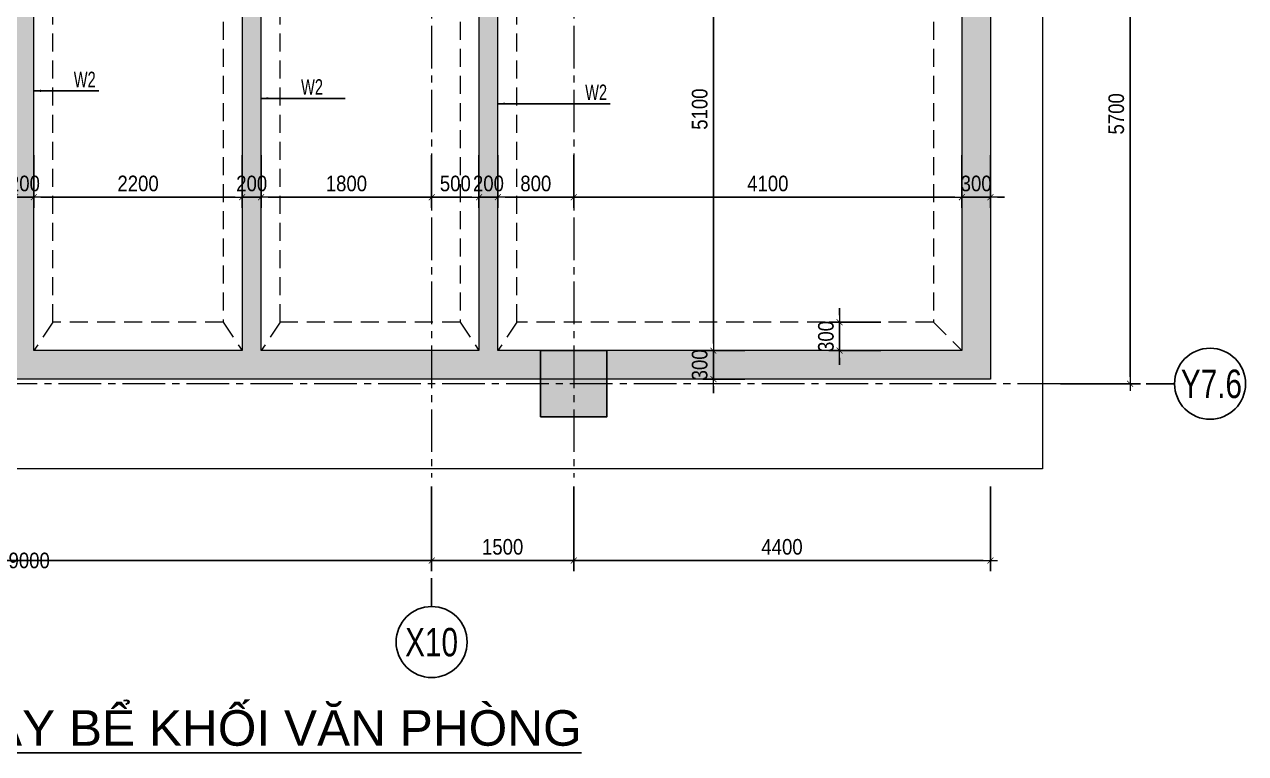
# Model space of a CAD drawing. Extents: x 512210 to 544733856, y -92216 to 2317910607.
# Drawn here: x 525969 to 538864, y -73381 to -65683 of the extents above; entities that cross this region are included whole.
import ezdxf
from ezdxf.enums import TextEntityAlignment as Align

# ---------------------------------------------------------------- set-up
doc = ezdxf.new("R2010")
doc.units = 0
doc.header["$LTSCALE"] = 300
doc.header["$MEASUREMENT"] = 0
for name, pattern in [('CENTER2', [1.125, 0.75, -0.125, 0.125, -0.125]), ('HIDDEN', [0.375, 0.25, -0.125]), ('HIDDEN2', [4.7625, 3.175, -1.5875])]:
    doc.linetypes.add(name, pattern=pattern)
doc.layers.get('0').update_dxf_attribs({"linetype": 'CONTINUOUS'})
doc.layers.get('DEFPOINTS').update_dxf_attribs({"linetype": 'CONTINUOUS'})
for name, color, linetype, lineweight in [('00-TT.Dim', 8, 'CONTINUOUS', 13), ('NDC_S_AXIS', 5, 'CENTER2', 15), ('NDC_S_BEAM', 3, 'HIDDEN2', 20), ('NDC_S_DIM', 1, 'CONTINUOUS', 15), ('NDC_S_HATCH COLUMN AND WALL', 251, 'CONTINUOUS', 13), ('NDC_S_HATCH MATERIAL', 8, 'CONTINUOUS', 13), ('NDC_S_HIDDEN', 8, 'HIDDEN2', 20), ('NDC_S_SLAB', 2, 'CONTINUOUS', 18)]:
    doc.layers.add(name, color=color, linetype=linetype, lineweight=lineweight)
doc.layers.add('A-SYM', color=7, linetype='CONTINUOUS')
doc.layers.add('X-COL-B3$0$A-COL', color=2, linetype='CONTINUOUS')
doc.styles.add('02. TT-ArialS', font='3t-unicode.shx', dxfattribs={"width": 0.7})
doc.styles.add('Heerim', font='', dxfattribs={"width": 0.8})
doc.styles.add('NDC_ARIAL', font='arial.ttf', dxfattribs={"width": 0.85})
doc.styles.get("Standard").update_dxf_attribs({"font": 'arial.ttf'})
doc.styles.get('Heerim').set_extended_font_data('Dotum')
doc.dimstyles.new('NDC_1-75', dxfattribs={"dimscale": 75, "dimtxt": 2.2, "dimasz": 1, "dimexe": 1.5, "dimexo": 0, "dimgap": 0.8, "dimtad": 1, "dimdec": 0, "dimdsep": 46, "dimtxsty": 'NDC_ARIAL', "dimblk": 'DIMMARK', "dimcen": 49999.938995, "dimdle": 1.5, "dimclrd": 1, "dimclre": 1, "dimclrt": 3, "dimadec": 0, "dimazin": 0, "dimtfac": 1, "dimtdec": 0, "dimtix": 1, "dimtmove": 1, "dimatfit": 3, "dimfxl": 1, "dimarcsym": 0})

# ---------------------------------------------------------------- blocks, each defined once
blk = doc.blocks.new('DIMMARK')
at = {"layer": 'NDC_S_DIM', "color": 1}
blk.add_line((-1.5, 0), (1, 0), dxfattribs=at)
at = {"layer": 'NDC_S_DIM', "color": 2, "const_width": 0.1}
blk.add_lwpolyline([(-0.42, -0.42), (0.42, 0.42)], dxfattribs=at)
blk = doc.blocks.new('*D212')
at = {"layer": 'DEFPOINTS', "color": 0, "transparency": 16777216}
for p in [(525869, -67063), (526069, -67063), (526069, -67507)]:
    blk.add_point(p, dxfattribs=at)
at = {"layer": 'NDC_S_DIM', "color": 1, "lineweight": -2, "transparency": 16777216}
for p, q in [((525869, -67063), (525869, -67619)), ((526069, -67063), (526069, -67619)), ((525794, -67507), (525719, -67507)), ((525869, -67507), (526069, -67507)), ((526144, -67507), (526219, -67507))]:
    blk.add_line(p, q, dxfattribs=at)
at = {"layer": 'NDC_S_DIM', "color": 1, "lineweight": -2, "transparency": 16777216, "xscale": 75, "yscale": 75, "zscale": 75}
blk.add_blockref('DIMMARK', (525869, -67507), dxfattribs=at)
at = {"layer": 'NDC_S_DIM', "color": 1, "lineweight": -2, "transparency": 16777216, "xscale": 75, "yscale": 75, "zscale": 75, "rotation": 180}
blk.add_blockref('DIMMARK', (526069, -67507), dxfattribs=at)
at = {"layer": 'NDC_S_DIM', "color": 3, "transparency": 16777216, "insert": (525969, -67363), "char_height": 165, "attachment_point": 5, "style": 'NDC_ARIAL'}
blk.add_mtext('200', dxfattribs=at)
blk = doc.blocks.new('*D213')
at = {"layer": 'DEFPOINTS', "color": 0, "transparency": 16777216}
for p in [(526069, -67063), (528269, -67063), (528269, -67507)]:
    blk.add_point(p, dxfattribs=at)
at = {"layer": 'NDC_S_DIM', "color": 1, "lineweight": -2, "transparency": 16777216}
for p, q in [((526069, -67063), (526069, -67619)), ((528269, -67063), (528269, -67619)), ((526144, -67507), (528194, -67507))]:
    blk.add_line(p, q, dxfattribs=at)
at = {"layer": 'NDC_S_DIM', "color": 1, "lineweight": -2, "transparency": 16777216, "xscale": 75, "yscale": 75, "zscale": 75, "rotation": 180}
blk.add_blockref('DIMMARK', (526069, -67507), dxfattribs=at)
at = {"layer": 'NDC_S_DIM', "color": 1, "lineweight": -2, "transparency": 16777216, "xscale": 75, "yscale": 75, "zscale": 75}
blk.add_blockref('DIMMARK', (528269, -67507), dxfattribs=at)
at = {"layer": 'NDC_S_DIM', "color": 3, "transparency": 16777216, "insert": (527169, -67363), "char_height": 165, "attachment_point": 5, "style": 'NDC_ARIAL'}
blk.add_mtext('2200', dxfattribs=at)
blk = doc.blocks.new('*D214')
at = {"layer": 'DEFPOINTS', "color": 0, "transparency": 16777216}
for p in [(528269, -67063), (528469, -67063), (528469, -67507)]:
    blk.add_point(p, dxfattribs=at)
at = {"layer": 'NDC_S_DIM', "color": 1, "lineweight": -2, "transparency": 16777216}
for p, q in [((528269, -67063), (528269, -67619)), ((528469, -67063), (528469, -67619)), ((528194, -67507), (528119, -67507)), ((528269, -67507), (528469, -67507)), ((528544, -67507), (528619, -67507))]:
    blk.add_line(p, q, dxfattribs=at)
at = {"layer": 'NDC_S_DIM', "color": 1, "lineweight": -2, "transparency": 16777216, "xscale": 75, "yscale": 75, "zscale": 75}
blk.add_blockref('DIMMARK', (528269, -67507), dxfattribs=at)
at = {"layer": 'NDC_S_DIM', "color": 1, "lineweight": -2, "transparency": 16777216, "xscale": 75, "yscale": 75, "zscale": 75, "rotation": 180}
blk.add_blockref('DIMMARK', (528469, -67507), dxfattribs=at)
at = {"layer": 'NDC_S_DIM', "color": 3, "transparency": 16777216, "insert": (528369, -67363), "char_height": 165, "attachment_point": 5, "style": 'NDC_ARIAL'}
blk.add_mtext('200', dxfattribs=at)
blk = doc.blocks.new('*D215')
at = {"layer": 'DEFPOINTS', "color": 0, "transparency": 16777216}
for p in [(528469, -67063), (530269, -67063), (530269, -67507)]:
    blk.add_point(p, dxfattribs=at)
at = {"layer": 'NDC_S_DIM', "color": 1, "lineweight": -2, "transparency": 16777216}
for p, q in [((528469, -67063), (528469, -67619)), ((530269, -67063), (530269, -67619)), ((528544, -67507), (530194, -67507))]:
    blk.add_line(p, q, dxfattribs=at)
at = {"layer": 'NDC_S_DIM', "color": 1, "lineweight": -2, "transparency": 16777216, "xscale": 75, "yscale": 75, "zscale": 75, "rotation": 180}
blk.add_blockref('DIMMARK', (528469, -67507), dxfattribs=at)
at = {"layer": 'NDC_S_DIM', "color": 1, "lineweight": -2, "transparency": 16777216, "xscale": 75, "yscale": 75, "zscale": 75}
blk.add_blockref('DIMMARK', (530269, -67507), dxfattribs=at)
at = {"layer": 'NDC_S_DIM', "color": 3, "transparency": 16777216, "insert": (529369, -67363), "char_height": 165, "attachment_point": 5, "style": 'NDC_ARIAL'}
blk.add_mtext('1800', dxfattribs=at)
blk = doc.blocks.new('*D216')
at = {"layer": 'DEFPOINTS', "color": 0, "transparency": 16777216}
for p in [(530269, -67063), (530769, -67063), (530769, -67507)]:
    blk.add_point(p, dxfattribs=at)
at = {"layer": 'NDC_S_DIM', "color": 1, "lineweight": -2, "transparency": 16777216}
for p, q in [((530269, -67063), (530269, -67619)), ((530769, -67063), (530769, -67619)), ((530344, -67507), (530694, -67507))]:
    blk.add_line(p, q, dxfattribs=at)
at = {"layer": 'NDC_S_DIM', "color": 1, "lineweight": -2, "transparency": 16777216, "xscale": 75, "yscale": 75, "zscale": 75, "rotation": 180}
blk.add_blockref('DIMMARK', (530269, -67507), dxfattribs=at)
at = {"layer": 'NDC_S_DIM', "color": 1, "lineweight": -2, "transparency": 16777216, "xscale": 75, "yscale": 75, "zscale": 75}
blk.add_blockref('DIMMARK', (530769, -67507), dxfattribs=at)
at = {"layer": 'NDC_S_DIM', "color": 3, "transparency": 16777216, "insert": (530519, -67363), "char_height": 165, "attachment_point": 5, "style": 'NDC_ARIAL'}
blk.add_mtext('500', dxfattribs=at)
blk = doc.blocks.new('*D217')
at = {"layer": 'DEFPOINTS', "color": 0, "transparency": 16777216}
for p in [(530769, -67063), (530969, -67063), (530969, -67507)]:
    blk.add_point(p, dxfattribs=at)
at = {"layer": 'NDC_S_DIM', "color": 1, "lineweight": -2, "transparency": 16777216}
for p, q in [((530769, -67063), (530769, -67619)), ((530969, -67063), (530969, -67619)), ((530694, -67507), (530619, -67507)), ((530769, -67507), (530969, -67507)), ((531044, -67507), (531119, -67507))]:
    blk.add_line(p, q, dxfattribs=at)
at = {"layer": 'NDC_S_DIM', "color": 1, "lineweight": -2, "transparency": 16777216, "xscale": 75, "yscale": 75, "zscale": 75}
blk.add_blockref('DIMMARK', (530769, -67507), dxfattribs=at)
at = {"layer": 'NDC_S_DIM', "color": 1, "lineweight": -2, "transparency": 16777216, "xscale": 75, "yscale": 75, "zscale": 75, "rotation": 180}
blk.add_blockref('DIMMARK', (530969, -67507), dxfattribs=at)
at = {"layer": 'NDC_S_DIM', "color": 3, "transparency": 16777216, "insert": (530869, -67363), "char_height": 165, "attachment_point": 5, "style": 'NDC_ARIAL'}
blk.add_mtext('200', dxfattribs=at)
blk = doc.blocks.new('*D218')
at = {"layer": 'DEFPOINTS', "color": 0, "transparency": 16777216}
for p in [(530969, -67063), (531769, -67063), (531769, -67507)]:
    blk.add_point(p, dxfattribs=at)
at = {"layer": 'NDC_S_DIM', "color": 1, "lineweight": -2, "transparency": 16777216}
for p, q in [((530969, -67063), (530969, -67619)), ((531769, -67063), (531769, -67619)), ((531044, -67507), (531694, -67507))]:
    blk.add_line(p, q, dxfattribs=at)
at = {"layer": 'NDC_S_DIM', "color": 1, "lineweight": -2, "transparency": 16777216, "xscale": 75, "yscale": 75, "zscale": 75, "rotation": 180}
blk.add_blockref('DIMMARK', (530969, -67507), dxfattribs=at)
at = {"layer": 'NDC_S_DIM', "color": 1, "lineweight": -2, "transparency": 16777216, "xscale": 75, "yscale": 75, "zscale": 75}
blk.add_blockref('DIMMARK', (531769, -67507), dxfattribs=at)
at = {"layer": 'NDC_S_DIM', "color": 3, "transparency": 16777216, "insert": (531369, -67363), "char_height": 165, "attachment_point": 5, "style": 'NDC_ARIAL'}
blk.add_mtext('800', dxfattribs=at)
blk = doc.blocks.new('*D219')
at = {"layer": 'DEFPOINTS', "color": 0, "transparency": 16777216}
for p in [(531769, -67063), (535869, -67063), (535869, -67507)]:
    blk.add_point(p, dxfattribs=at)
at = {"layer": 'NDC_S_DIM', "color": 1, "lineweight": -2, "transparency": 16777216}
for p, q in [((531769, -67063), (531769, -67619)), ((535869, -67063), (535869, -67619)), ((531844, -67507), (535794, -67507))]:
    blk.add_line(p, q, dxfattribs=at)
at = {"layer": 'NDC_S_DIM', "color": 1, "lineweight": -2, "transparency": 16777216, "xscale": 75, "yscale": 75, "zscale": 75, "rotation": 180}
blk.add_blockref('DIMMARK', (531769, -67507), dxfattribs=at)
at = {"layer": 'NDC_S_DIM', "color": 1, "lineweight": -2, "transparency": 16777216, "xscale": 75, "yscale": 75, "zscale": 75}
blk.add_blockref('DIMMARK', (535869, -67507), dxfattribs=at)
at = {"layer": 'NDC_S_DIM', "color": 3, "transparency": 16777216, "insert": (533819, -67363), "char_height": 165, "attachment_point": 5, "style": 'NDC_ARIAL'}
blk.add_mtext('4100', dxfattribs=at)
blk = doc.blocks.new('*D220')
at = {"layer": 'DEFPOINTS', "color": 0, "transparency": 16777216}
for p in [(535869, -67063), (536169, -67063), (536169, -67507)]:
    blk.add_point(p, dxfattribs=at)
at = {"layer": 'NDC_S_DIM', "color": 1, "lineweight": -2, "transparency": 16777216}
for p, q in [((535869, -67063), (535869, -67619)), ((536169, -67063), (536169, -67619)), ((535794, -67507), (535719, -67507)), ((535869, -67507), (536169, -67507)), ((536244, -67507), (536319, -67507))]:
    blk.add_line(p, q, dxfattribs=at)
at = {"layer": 'NDC_S_DIM', "color": 1, "lineweight": -2, "transparency": 16777216, "xscale": 75, "yscale": 75, "zscale": 75}
blk.add_blockref('DIMMARK', (535869, -67507), dxfattribs=at)
at = {"layer": 'NDC_S_DIM', "color": 1, "lineweight": -2, "transparency": 16777216, "xscale": 75, "yscale": 75, "zscale": 75, "rotation": 180}
blk.add_blockref('DIMMARK', (536169, -67507), dxfattribs=at)
at = {"layer": 'NDC_S_DIM', "color": 3, "transparency": 16777216, "insert": (536019, -67363), "char_height": 165, "attachment_point": 5, "style": 'NDC_ARIAL'}
blk.add_mtext('300', dxfattribs=at)
blk = doc.blocks.new('*D242')
at = {"layer": 'DEFPOINTS', "color": 0, "transparency": 16777216}
for p in [(533244, -69127), (533575, -69127), (533575, -69427)]:
    blk.add_point(p, dxfattribs=at)
at = {"layer": 'NDC_S_DIM', "color": 1, "lineweight": -2, "transparency": 16777216}
for p, q in [((533244, -69052), (533244, -68977)), ((533575, -69127), (533132, -69127)), ((533244, -69427), (533244, -69127)), ((533575, -69427), (533132, -69427)), ((533244, -69502), (533244, -69577))]:
    blk.add_line(p, q, dxfattribs=at)
at = {"layer": 'NDC_S_DIM', "color": 1, "lineweight": -2, "transparency": 16777216, "xscale": 75, "yscale": 75, "zscale": 75}
for p, rotation in [((533244, -69127), 270), ((533244, -69427), 90)]:
    blk.add_blockref('DIMMARK', p, dxfattribs=dict(at, rotation=rotation))
at = {"layer": 'NDC_S_DIM', "color": 3, "transparency": 16777216, "insert": (533100, -69277), "char_height": 165, "attachment_point": 5, "rotation": 90, "style": 'NDC_ARIAL'}
blk.add_mtext('300', dxfattribs=at)
blk = doc.blocks.new('*D243')
at = {"layer": 'DEFPOINTS', "color": 0, "transparency": 16777216}
for p in [(533244, -64027), (533690, -64027), (533575, -69127)]:
    blk.add_point(p, dxfattribs=at)
at = {"layer": 'NDC_S_DIM', "color": 1, "lineweight": -2, "transparency": 16777216}
for p, q in [((533690, -64027), (533132, -64027)), ((533244, -69052), (533244, -64102)), ((533575, -69127), (533132, -69127))]:
    blk.add_line(p, q, dxfattribs=at)
at = {"layer": 'NDC_S_DIM', "color": 1, "lineweight": -2, "transparency": 16777216, "xscale": 75, "yscale": 75, "zscale": 75}
for p, rotation in [((533244, -64027), 90), ((533244, -69127), 270)]:
    blk.add_blockref('DIMMARK', p, dxfattribs=dict(at, rotation=rotation))
at = {"layer": 'NDC_S_DIM', "color": 3, "transparency": 16777216, "insert": (533100, -66577), "char_height": 165, "attachment_point": 5, "rotation": 90, "style": 'NDC_ARIAL'}
blk.add_mtext('5100', dxfattribs=at)
blk = doc.blocks.new('*D255')
at = {"layer": 'DEFPOINTS', "color": 0, "transparency": 16777216}
for p in [(534577, -68827), (535012, -68827), (535012, -69127)]:
    blk.add_point(p, dxfattribs=at)
at = {"layer": 'NDC_S_DIM', "color": 1, "lineweight": -2, "transparency": 16777216}
for p, q in [((534577, -68752), (534577, -68677)), ((535012, -68827), (534465, -68827)), ((534577, -69127), (534577, -68827)), ((535012, -69127), (534465, -69127)), ((534577, -69202), (534577, -69277))]:
    blk.add_line(p, q, dxfattribs=at)
at = {"layer": 'NDC_S_DIM', "color": 1, "lineweight": -2, "transparency": 16777216, "xscale": 75, "yscale": 75, "zscale": 75}
for p, rotation in [((534577, -68827), 270), ((534577, -69127), 90)]:
    blk.add_blockref('DIMMARK', p, dxfattribs=dict(at, rotation=rotation))
at = {"layer": 'NDC_S_DIM', "color": 3, "transparency": 16777216, "insert": (534433, -68977), "char_height": 165, "attachment_point": 5, "rotation": 90, "style": 'NDC_ARIAL'}
blk.add_mtext('300', dxfattribs=at)
blk = doc.blocks.new('*U1')
for q in [(0, 0), (0, 2)]:
    blk.add_line((0, 4), q)
blk.add_circle((0, 9), 5)
at = {"style": 'Heerim', "width": 0.8}
blk.add_attdef('NO', text='', height=4, dxfattribs=at).set_placement((-0.01, 9.02), align=Align.MIDDLE_CENTER)
blk = doc.blocks.new('*D400')
at = {"layer": 'DEFPOINTS', "color": 0, "transparency": 16777216}
for p in [(521269, -70562), (530269, -70562), (530269, -71343)]:
    blk.add_point(p, dxfattribs=at)
at = {"layer": 'NDC_S_DIM', "color": 1, "lineweight": -2, "transparency": 16777216}
for p, q in [((521269, -70562), (521269, -71455)), ((530269, -70562), (530269, -71455)), ((521344, -71343), (530194, -71343))]:
    blk.add_line(p, q, dxfattribs=at)
at = {"layer": 'NDC_S_DIM', "color": 1, "lineweight": -2, "transparency": 16777216, "xscale": 75, "yscale": 75, "zscale": 75, "rotation": 180}
blk.add_blockref('DIMMARK', (521269, -71343), dxfattribs=at)
at = {"layer": 'NDC_S_DIM', "color": 1, "lineweight": -2, "transparency": 16777216, "xscale": 75, "yscale": 75, "zscale": 75}
blk.add_blockref('DIMMARK', (530269, -71343), dxfattribs=at)
at = {"layer": 'NDC_S_DIM', "color": 3, "transparency": 16777216, "insert": (526019, -71343), "char_height": 165, "attachment_point": 5, "style": 'NDC_ARIAL'}
blk.add_mtext('9000', dxfattribs=at)
blk = doc.blocks.new('*D401')
at = {"layer": 'DEFPOINTS', "color": 0, "transparency": 16777216}
for p in [(530269, -70562), (531769, -70562), (531769, -71343)]:
    blk.add_point(p, dxfattribs=at)
at = {"layer": 'NDC_S_DIM', "color": 1, "lineweight": -2, "transparency": 16777216}
for p, q in [((530269, -70562), (530269, -71455)), ((531769, -70562), (531769, -71455)), ((530344, -71343), (531694, -71343))]:
    blk.add_line(p, q, dxfattribs=at)
at = {"layer": 'NDC_S_DIM', "color": 1, "lineweight": -2, "transparency": 16777216, "xscale": 75, "yscale": 75, "zscale": 75, "rotation": 180}
blk.add_blockref('DIMMARK', (530269, -71343), dxfattribs=at)
at = {"layer": 'NDC_S_DIM', "color": 1, "lineweight": -2, "transparency": 16777216, "xscale": 75, "yscale": 75, "zscale": 75}
blk.add_blockref('DIMMARK', (531769, -71343), dxfattribs=at)
at = {"layer": 'NDC_S_DIM', "color": 3, "transparency": 16777216, "insert": (531019, -71199), "char_height": 165, "attachment_point": 5, "style": 'NDC_ARIAL'}
blk.add_mtext('1500', dxfattribs=at)
blk = doc.blocks.new('*D402')
at = {"layer": 'DEFPOINTS', "color": 0, "transparency": 16777216}
for p in [(531769, -70562), (536169, -70562), (536169, -71343)]:
    blk.add_point(p, dxfattribs=at)
at = {"layer": 'NDC_S_DIM', "color": 1, "lineweight": -2, "transparency": 16777216}
for p, q in [((531769, -70562), (531769, -71455)), ((536169, -70562), (536169, -71455)), ((531844, -71343), (536094, -71343))]:
    blk.add_line(p, q, dxfattribs=at)
at = {"layer": 'NDC_S_DIM', "color": 1, "lineweight": -2, "transparency": 16777216, "xscale": 75, "yscale": 75, "zscale": 75, "rotation": 180}
blk.add_blockref('DIMMARK', (531769, -71343), dxfattribs=at)
at = {"layer": 'NDC_S_DIM', "color": 1, "lineweight": -2, "transparency": 16777216, "xscale": 75, "yscale": 75, "zscale": 75}
blk.add_blockref('DIMMARK', (536169, -71343), dxfattribs=at)
at = {"layer": 'NDC_S_DIM', "color": 3, "transparency": 16777216, "insert": (533969, -71199), "char_height": 165, "attachment_point": 5, "style": 'NDC_ARIAL'}
blk.add_mtext('4400', dxfattribs=at)
blk = doc.blocks.new('*D403')
at = {"layer": 'DEFPOINTS', "color": 0, "transparency": 16777216}
for p in [(536911, -63777), (537644, -63777), (536911, -69477)]:
    blk.add_point(p, dxfattribs=at)
at = {"layer": 'NDC_S_DIM', "color": 1, "lineweight": -2, "transparency": 16777216}
for p, q in [((536911, -63777), (537756, -63777)), ((537644, -69402), (537644, -63852)), ((536911, -69477), (537756, -69477))]:
    blk.add_line(p, q, dxfattribs=at)
at = {"layer": 'NDC_S_DIM', "color": 1, "lineweight": -2, "transparency": 16777216, "xscale": 75, "yscale": 75, "zscale": 75}
for p, rotation in [((537644, -63777), 90), ((537644, -69477), 270)]:
    blk.add_blockref('DIMMARK', p, dxfattribs=dict(at, rotation=rotation))
at = {"layer": 'NDC_S_DIM', "color": 3, "transparency": 16777216, "insert": (537499, -66627), "char_height": 165, "attachment_point": 5, "rotation": 90, "style": 'NDC_ARIAL'}
blk.add_mtext('5700', dxfattribs=at)

msp = doc.modelspace()

# ---------------------------------------------------------------- hatches: boundary and pattern name
at = {"layer": 'NDC_S_HATCH COLUMN AND WALL'}
msp.add_hatch(color=256, dxfattribs=at).paths.add_polyline_path([(532119, -69126.5), (531419, -69126.5), (531419, -69826.5), (532119, -69826.5)])
at = {"layer": 'NDC_S_HATCH MATERIAL'}
h = msp.add_hatch(dxfattribs=at)
h.set_pattern_fill('BT-01', color=256, scale=50, pattern_type=2)
h.set_pattern_definition([(50, (113231.98, 40708.9), (358.6301, -31.37607), [37.5, -412.5]), (355, (113231.98, 40708.9), (-69.37567, 376.09607), [30, -330]), (100.4514, (113261.86, 40706.3), (289.2547, 344.71977), [31.8701, -350.57106]), (46.1842, (113231.98, 40808.9), (533.62052, -82.7595), [56.25, -618.75]), (96.6356, (113276.44, 40802), (467.33135, 487.05894), [47.80514, -525.8565]), (351.1842, (113232, 40808.9), (467.331, 487.0593), [45, -495]), (21, (113281.98, 40783.9), (298.45353, -201.30945), [37.5, -412.5]), (326, (113281.98, 40783.9), (121.65767, 362.57502), [30, -330]), (71.4514, (113306.85, 40767.12), (420.11131, 161.26525), [31.8701, -350.57106]), (37.5, (113231.98, 40708.9), (6.079928, 166.446927), [0, -326, 0, -335, 0, -331.25]), (7.5, (113231.98, 40708.9), (131.53477, 197.205856), [0, -191, 0, -318.5, 0, -126.25]), (327.5, (113120.48, 40708.9), (266.91122, -11.277436), [0, -125, 0, -390, 0, -517.5]), (317.5, (113070.48, 40708.9), (291.59308, 50.05249), [0, -162.5, 0, -259, 0, -367.5]), (45, (113231.98, 40708.9), (-150.26019, 150.26019), []), (45, (113231.98, 40770.15), (-150.26019, 150.26019), [])])
h.paths.add_polyline_path([(515569, -51576.5), (515569, -69426.5), (520919, -69426.5), (520919, -69126.5), (520469, -69126.5), (520469, -66426.5), (523069, -66426.5), (523069, -69126.5), (521619, -69126.5), (521619, -69426.5), (531419, -69426.5), (531419, -69126.5), (530969, -69126.5), (530969, -65526.5), (530919, -65526.5), (530919, -63826.5), (526069, -63826.5), (526069, -51876.5), (531369, -51876.5), (531369, -55976.5), (531569, -55976.5), (531569, -54976.5), (535869, -54976.5), (535869, -57576.5), (531569, -57576.5), (531569, -56776.5), (531369, -56776.5), (531369, -63826.5), (531569, -63826.5), (531569, -57776.5), (535869, -57776.5), (535869, -63826.5), (532619, -63826.5), (532619, -64026.5), (535869, -64026.5), (535869, -69126.5), (532119, -69126.5), (532119, -69426.5), (536169, -69426.5), (536169, -51576.5)])
h.paths.add_polyline_path([(525869, -51876.5), (525869, -54776.5), (515869, -54776.5), (515869, -51876.5)], flags=16)
h.paths.add_polyline_path([(525869, -54976.5), (525869, -66226.5), (515869, -66226.5), (515869, -54976.5)], flags=16)
h.paths.add_polyline_path([(521669, -55976.5), (521669, -56776.5), (520869, -56776.5), (520869, -55976.5)], flags=0)
h.paths.add_polyline_path([(531569, -51876.5), (535869, -51876.5), (535869, -54776.5), (531569, -54776.5)], flags=16)
h.paths.add_polyline_path([(522169, -62876.5), (522169, -64676.5), (520369, -64676.5), (520369, -62876.5)], flags=0)
h.paths.add_polyline_path([(526069, -64026.5), (528269, -64026.5), (528269, -69126.5), (526069, -69126.5)], flags=16)
h.paths.add_polyline_path([(528469, -64026.5), (530769, -64026.5), (530769, -69126.5), (528469, -69126.5)], flags=16)
h.paths.add_polyline_path([(525869, -66426.5), (525869, -69126.5), (523269, -69126.5), (523269, -66426.5)], flags=16)
h.paths.add_polyline_path([(520269, -66426.5), (520269, -69126.5), (515869, -69126.5), (515869, -66426.5)], flags=16)

# ---------------------------------------------------------------- linework, layer by layer
at = {"layer": 'NDC_S_AXIS', "ltscale": 2}
for p, q in [((530269, -50171.6), (530269, -70467.5)), ((531769, -50171.6), (531769, -70467.5))]:
    msp.add_line(p, q, dxfattribs=at)
msp.add_lwpolyline([(536905, -69476.5), (514687.8, -69476.5)], dxfattribs=at)
at = {"layer": 'NDC_S_DIM', "color": 250}
msp.add_lwpolyline([(514749.6, -50358.8), (536719, -50358.8), (536719, -70374.7), (514749.6, -70374.7)], close=True, dxfattribs=at)
at = {"layer": 'NDC_S_HIDDEN', "ltscale": 0.2}
for points in [[(526269, -68826.5), (526269, -64226.5), (528069, -64226.5), (528069, -68826.5)], [(528669, -68826.5), (528669, -64226.5), (530569, -64226.5), (530569, -68826.5)]]:
    msp.add_lwpolyline(points, close=True, dxfattribs=at)
for points in [[(532619, -64226.5), (535569, -64226.5), (535569, -68826.5), (531169, -68826.5), (531169, -65526.5)], [(526269, -68826.5), (526069, -69126.5)], [(528069, -68826.5), (528269, -69126.5)], [(528669, -68826.5), (528469, -69126.5)], [(530569, -68826.5), (530769, -69126.5)], [(531169, -68826.5), (530969, -69126.5)], [(535569, -68826.5), (535869, -69126.5)]]:
    msp.add_lwpolyline(points, dxfattribs=at)
at = {"layer": 'NDC_S_SLAB'}
for points in [[(520919, -69426.5), (515569, -69426.5), (515569, -51576.5), (536169, -51576.5), (536169, -69426.5), (521619, -69426.5)], [(532619, -64026.5), (535869, -64026.5), (535869, -69126.5), (530969, -69126.5), (530969, -69126.5), (530969, -65526.5)]]:
    msp.add_lwpolyline(points, dxfattribs=at)
for points in [[(526069, -69126.5), (526069, -64026.5), (526069, -64026.5), (528269, -64026.5), (528269, -69126.5)], [(528469, -69126.5), (528469, -64026.5), (530769, -64026.5), (530769, -64026.5), (530769, -69126.5), (530769, -69126.5)]]:
    msp.add_lwpolyline(points, close=True, dxfattribs=at)
at = {"layer": 'X-COL-B3$0$A-COL'}
msp.add_lwpolyline([(531419, -69826.5), (532119, -69826.5), (532119, -69126.5), (531419, -69126.5)], close=True, dxfattribs=at)

# ---------------------------------------------------------------- block references
at = {"layer": 'A-SYM'}
ref = msp.add_blockref('*U1', (537814, -69476.5), dxfattribs=dict(at, xscale=-75.00000000000026, yscale=75.00000000000026, zscale=75.00000000000026, rotation=270))
ref.add_attrib('NO', 'Y7.6', dxfattribs={"layer": '0', "height": 300, "style": 'Heerim', "width": 0.8}).set_placement((538503.7, -69477), align=Align.MIDDLE_CENTER)
ref = msp.add_blockref('*U1', (530269, -71528.3), dxfattribs=dict(at, xscale=-75, yscale=75, zscale=75, rotation=180))
ref.add_attrib('NO', 'X10', dxfattribs={"layer": '0', "height": 300, "style": 'Heerim', "width": 0.8}).set_placement((530268.5, -72204.3), align=Align.MIDDLE_CENTER)

# ---------------------------------------------------------------- texts
at = {"linetype": 'HIDDEN'}
msp.add_text('%%UMẶT BẰNG KẾT CẤU ĐÁY BỂ KHỐI VĂN PHÒNG', height=375, dxfattribs=at).set_placement((519919.8, -73297.9))
at = {"layer": '00-TT.Dim', "color": 90, "style": '02. TT-ArialS', "width": 0.7}
for p in [(526490, -66346.5), (528890, -66425.8), (531890, -66482.3)]:
    msp.add_text('W2', height=165, dxfattribs=at).set_placement(p)

# ---------------------------------------------------------------- dimensions: what is measured, and where the dimension line sits
at = {"layer": 'NDC_S_DIM'}
for base, p1, p2, picture, middle in [((537643.6, -63776.5), (536911.3, -69476.5), (536911.3, -63776.5), '*D403', (537499.3, -66626.5)), ((533244.2, -64026.5), (533575.1, -69126.5), (533690, -64026.5), '*D243', (533100, -66576.5)), ((534577, -68826.5), (535012.1, -69126.5), (535012.1, -68826.5), '*D255', (534432.7, -68976.5)), ((533244.2, -69126.5), (533575.1, -69426.5), (533575.1, -69126.5), '*D242', (533099.9, -69276.5))]:
    dim = msp.add_linear_dim(base=base, p1=p1, p2=p2, angle=90, dimstyle='NDC_1-75', dxfattribs=at)
    dim.commit()
    dim.dimension.update_dxf_attribs({"geometry": picture, "text_midpoint": middle})
for base, p1, p2, picture, middle in [((526069, -67507), (525869, -67063.2), (526069, -67063.2), '*D212', (525969, -67362.7)), ((528269, -67507), (526069, -67063.2), (528269, -67063.2), '*D213', (527169, -67362.7)), ((528469, -67507), (528269, -67063.2), (528469, -67063.2), '*D214', (528369, -67362.7)), ((530269, -67507), (528469, -67063.2), (530269, -67063.2), '*D215', (529369, -67362.7)), ((530769, -67507), (530269, -67063.2), (530769, -67063.2), '*D216', (530519, -67362.7)), ((530969, -67507), (530769, -67063.2), (530969, -67063.2), '*D217', (530869, -67362.7)), ((531769, -67507), (530969, -67063.2), (531769, -67063.2), '*D218', (531369, -67362.7)), ((535869, -67507), (531769, -67063.2), (535869, -67063.2), '*D219', (533819, -67362.7)), ((536169, -67507), (535869, -67063.2), (536169, -67063.2), '*D220', (536019, -67362.7)), ((531769, -71342.9), (530269, -70561.9), (531769, -70561.9), '*D401', (531019, -71198.6)), ((536169, -71342.9), (531769, -70561.9), (536169, -70561.9), '*D402', (533969, -71198.6))]:
    dim = msp.add_linear_dim(base=base, p1=p1, p2=p2, dimstyle='NDC_1-75', dxfattribs=at)
    dim.commit()
    dim.dimension.update_dxf_attribs({"geometry": picture, "text_midpoint": middle})
dim = msp.add_linear_dim(base=(530269, -71342.9), p1=(521269, -70561.9), p2=(530269, -70561.9), dimstyle='NDC_1-75', dxfattribs=at)
dim.commit()
dim.dimension.update_dxf_attribs({"geometry": '*D400', "text_midpoint": (526019, -71487.1), "dimtype": 160})

# ---------------------------------------------------------------- leaders
at = {"layer": 'NDC_S_BEAM'}
for points in [[(526069, -66384), (526421.4, -66384), (526754.7, -66384)], [(528469, -66463.2), (528821.4, -66463.2), (529354.7, -66463.2)], [(530969, -66519.7), (531821.4, -66519.7), (532154.7, -66519.7)]]:
    msp.add_leader(points, dimstyle='NDC_1-75', override={"dimgap": 0.8, "dimtad": 0}, dxfattribs=at)

doc.saveas('drawing.dxf')
